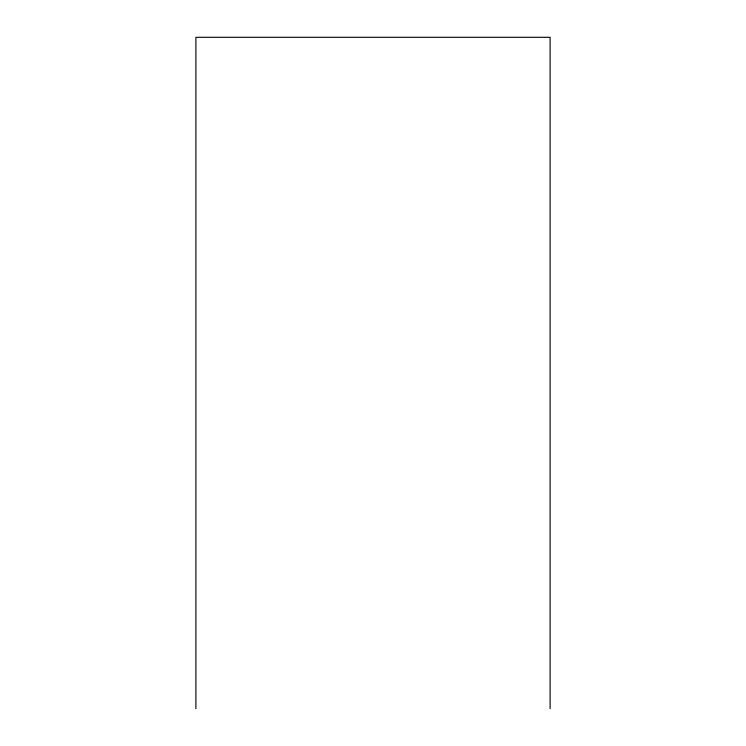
<?xml version="1.0" encoding="UTF-8"?>
<svg xmlns="http://www.w3.org/2000/svg" width="746" height="746" viewBox="0 0 746 746"><rect width="100%" height="100%" fill="white"/><g stroke="black" fill="none" stroke-linecap="round" stroke-linejoin="round"><path stroke-width="1.12" d="M550.1 708.7L550.1 37.3L195.9 37.3L195.9 708.7"/></g></svg>
